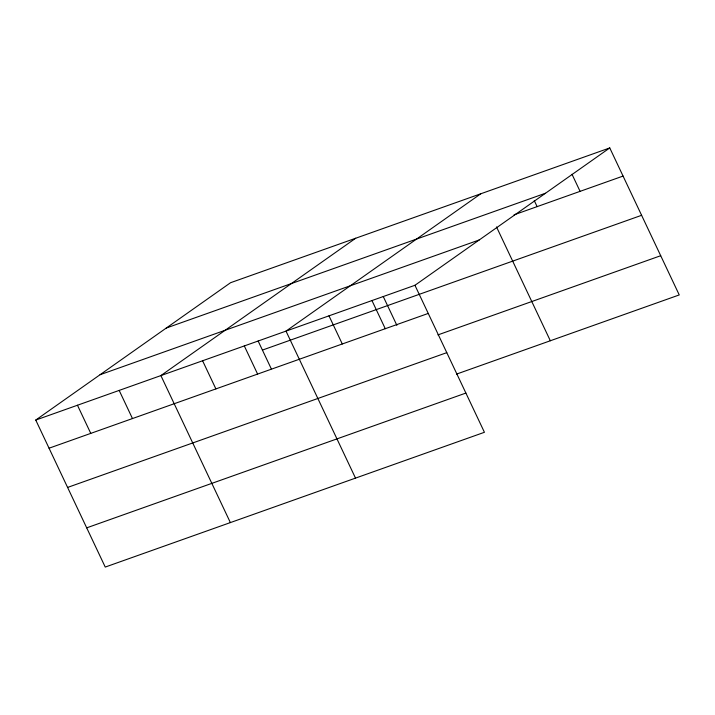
<?xml version="1.0" encoding="UTF-8"?>
<svg xmlns="http://www.w3.org/2000/svg" width="715" height="715" viewBox="0 0 715 715"><rect width="100%" height="100%" fill="white"/><g stroke="black" fill="none" stroke-linecap="round" stroke-linejoin="round"><path stroke-width="1.07" d="M609.761 147.934L414.941 285.285L484.43 432.289L105.239 567.067L35.75 420.062L230.57 282.711L609.761 147.934L679.25 294.938L456.474 374.124M355.704 238.229L160.884 375.581L230.373 522.594M480.838 193.756L286.009 331.108L355.507 478.112M166.282 328.033L545.465 193.256M514.058 214.822L623.06 176.078M100.037 374.731L479.229 239.954M35.75 420.062L414.941 285.285M262.423 350.082L641.605 215.304M49.058 448.207L428.24 313.429M437.938 334.897L660.705 255.711M67.594 487.433L446.786 352.656M86.703 527.849L465.885 393.062M572.009 174.263L580.088 191.352M534.266 200.593L537.117 206.626M496.514 226.932L550.327 340.76M383.276 296.555L396.87 325.316M371.961 300.559L385.269 328.703M328.989 315.833L342.288 343.978M258.142 341.028L271.271 368.806M244.307 345.935L257.606 374.079M202.595 360.762L215.894 388.906M119.173 390.408L132.472 418.552M77.461 405.235L90.769 433.379"/></g></svg>
